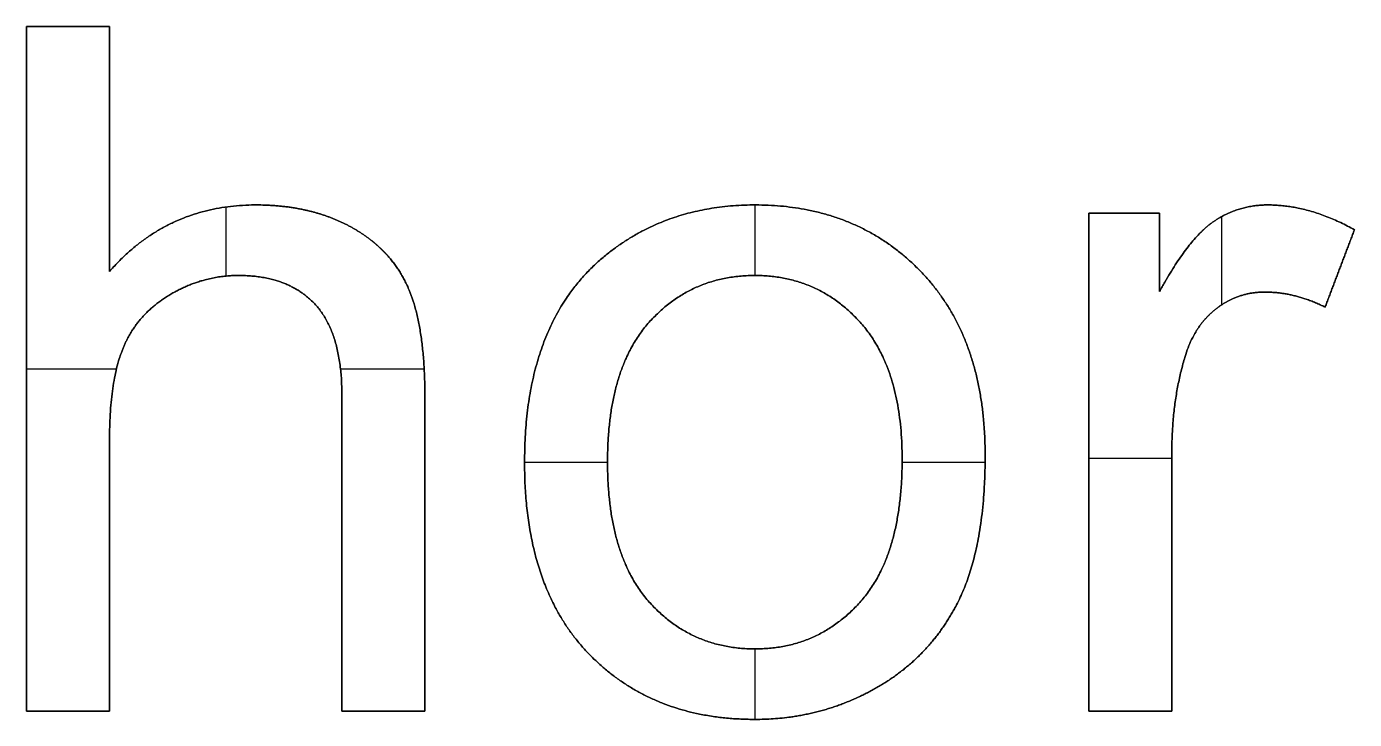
# Model space of a CAD drawing. Header units: millimetres. Extents: x -2413 to 2045, y 155 to 1956.
# Drawn here: x -635.1 to -442.4, y 891.4 to 992 of the extents above; entities that cross this region are included whole.
import ezdxf

# ---------------------------------------------------------------- set-up
doc = ezdxf.new("R2010")
doc.units = ezdxf.units.MM
doc.header["$MEASUREMENT"] = 0
doc.layers.add('Default', color=18, linetype='Continuous', true_color=0x000000)

msp = doc.modelspace()

# ---------------------------------------------------------------- linework, layer by layer
at = {"layer": 'Default'}
for p, q in [((-635.13, 992.02, 1), (-635.13, 992.02)), ((-629.11, 992.02), (-629.11, 992.02, 1)), ((-623.08, 992.02, 1), (-623.08, 992.02)), ((-623.08, 974.25), (-623.08, 974.25, 1)), ((-606.21, 965.82), (-606.21, 955.79)), ((-606.21, 965.82, 1), (-606.21, 955.79, 1)), ((-601.83, 966.12), (-601.83, 966.12, 1)), ((-529.41, 966.12), (-529.41, 955.88)), ((-529.41, 966.12, 1), (-529.41, 955.88, 1)), ((-529.37, 966.12), (-529.37, 966.12, 1)), ((-454.98, 966.12), (-454.98, 966.12, 1)), ((-480.91, 964.91, 1), (-480.91, 964.91)), ((-475.79, 964.91), (-475.79, 964.91, 1)), ((-470.67, 964.91, 1), (-470.67, 964.91)), ((-461.64, 964.43), (-461.64, 951.61)), ((-461.64, 964.43, 1), (-461.64, 951.61, 1)), ((-588.13, 962.97), (-588.13, 962.97, 1)), ((-462.86, 963.67), (-462.86, 963.67, 1)), ((-442.36, 962.51, 1), (-442.36, 962.51)), ((-551.82, 958.17), (-551.82, 958.17, 1)), ((-470.67, 959.23), (-470.67, 959.23, 1)), ((-623.08, 956.47, 1), (-623.08, 956.47)), ((-505.32, 956.46), (-505.32, 956.46, 1)), ((-444.49, 956.9), (-444.49, 956.9, 1)), ((-604.31, 955.88), (-604.31, 955.88, 1)), ((-579.81, 954.27), (-579.81, 954.27, 1)), ((-529.37, 955.88), (-529.37, 955.88, 1)), ((-614.36, 953.06), (-614.36, 953.06, 1)), ((-470.67, 953.54, 1), (-470.67, 953.54)), ((-455.38, 953.47), (-455.38, 953.47, 1)), ((-593.25, 951.7), (-593.25, 951.7, 1)), ((-462.4, 951.07), (-462.4, 951.07, 1)), ((-446.62, 951.28, 1), (-446.62, 951.28)), ((-544.7, 949.14), (-544.7, 949.14, 1)), ((-514.14, 949.11), (-514.14, 949.11, 1)), ((-621.08, 945.42), (-621.08, 945.42, 1)), ((-466.85, 944.41), (-466.85, 944.41, 1)), ((-635.13, 942.32), (-622.07, 942.32)), ((-635.13, 942.32), (-635.13, 942.32, 1)), ((-635.13, 942.32, 1), (-622.07, 942.32, 1)), ((-589.56, 942.32), (-577.41, 942.32)), ((-589.56, 942.32, 1), (-577.41, 942.32, 1)), ((-589.35, 938.35), (-589.35, 938.35, 1)), ((-577.3, 938.17), (-577.3, 938.17, 1)), ((-623.08, 932.1), (-623.08, 932.1, 1)), ((-508.02, 929.2), (-508.02, 929.2, 1)), ((-495.97, 929.78), (-495.97, 929.78, 1)), ((-480.91, 929.37), (-468.87, 929.37)), ((-480.91, 929.37, 1), (-468.87, 929.37, 1)), ((-468.87, 930.21), (-468.87, 930.21, 1)), ((-562.84, 928.77), (-562.84, 928.77, 1)), ((-562.84, 928.77), (-550.79, 928.77)), ((-562.84, 928.77, 1), (-550.79, 928.77, 1)), ((-550.79, 928.81), (-550.79, 928.81, 1)), ((-508.02, 928.77), (-495.98, 928.77)), ((-508.02, 928.77, 1), (-495.98, 928.77, 1)), ((-480.91, 928.77), (-480.91, 928.77, 1)), ((-544.7, 908.43), (-544.7, 908.43, 1)), ((-514.11, 908.46), (-514.11, 908.46, 1)), ((-500.11, 908.08), (-500.11, 908.08, 1)), ((-553.6, 901.04), (-553.6, 901.04, 1)), ((-529.41, 901.66), (-529.41, 891.42)), ((-529.41, 901.66, 1), (-529.41, 891.42, 1)), ((-529.37, 901.66), (-529.37, 901.66, 1)), ((-512.14, 895.79), (-512.14, 895.79, 1)), ((-635.13, 892.63), (-635.13, 892.63, 1)), ((-629.11, 892.63), (-629.11, 892.63, 1)), ((-623.08, 892.63, 1), (-623.08, 892.63)), ((-589.35, 892.63, 1), (-589.35, 892.63)), ((-583.32, 892.63), (-583.32, 892.63, 1)), ((-577.3, 892.63, 1), (-577.3, 892.63)), ((-480.91, 892.63), (-480.91, 892.63, 1)), ((-474.89, 892.63), (-474.89, 892.63, 1)), ((-468.87, 892.63, 1), (-468.87, 892.63)), ((-529.37, 891.42), (-529.37, 891.42, 1))]:
    msp.add_line(p, q, dxfattribs=at)
for points in [[(-635.13, 892.63), (-635.13, 942.32), (-635.13, 992.02)], [(-635.13, 992.02), (-629.11, 992.02), (-623.08, 992.02)], [(-635.13, 892.63, 1), (-635.13, 942.32, 1), (-635.13, 992.02, 1)], [(-635.13, 992.02, 1), (-629.11, 992.02, 1), (-623.08, 992.02, 1)], [(-635.13, 992.02, 0.5), (-635.13, 942.32, 0.5), (-635.13, 892.63, 0.5)], [(-623.08, 992.02, 0.5), (-629.11, 992.02, 0.5), (-635.13, 992.02, 0.5)], [(-623.08, 992.02), (-623.08, 974.25), (-623.08, 956.47)], [(-623.08, 992.02, 1), (-623.08, 974.25, 1), (-623.08, 956.47, 1)], [(-623.08, 956.47, 0.5), (-623.08, 974.25, 0.5), (-623.08, 992.02, 0.5)], [(-480.91, 892.63), (-480.91, 928.77), (-480.91, 964.91)], [(-480.91, 964.91), (-475.79, 964.91), (-470.67, 964.91)], [(-480.91, 892.63, 1), (-480.91, 928.77, 1), (-480.91, 964.91, 1)], [(-480.91, 964.91, 1), (-475.79, 964.91, 1), (-470.67, 964.91, 1)], [(-480.91, 964.91, 0.5), (-480.91, 928.77, 0.5), (-480.91, 892.63, 0.5)], [(-470.67, 964.91, 0.5), (-475.79, 964.91, 0.5), (-480.91, 964.91, 0.5)], [(-470.67, 964.91), (-470.67, 959.23), (-470.67, 953.54)], [(-470.67, 964.91, 1), (-470.67, 959.23, 1), (-470.67, 953.54, 1)], [(-470.67, 953.54, 0.5), (-470.67, 959.23, 0.5), (-470.67, 964.91, 0.5)], [(-442.36, 962.51), (-444.49, 956.9), (-446.62, 951.28)], [(-442.36, 962.51, 1), (-444.49, 956.9, 1), (-446.62, 951.28, 1)], [(-446.62, 951.28, 0.5), (-444.49, 956.9, 0.5), (-442.36, 962.51, 0.5)], [(-623.08, 892.63), (-629.11, 892.63), (-635.13, 892.63)], [(-623.08, 892.63, 1), (-629.11, 892.63, 1), (-635.13, 892.63, 1)], [(-635.13, 892.63, 0.5), (-629.11, 892.63, 0.5), (-623.08, 892.63, 0.5)], [(-577.3, 892.63), (-583.32, 892.63), (-589.35, 892.63)], [(-577.3, 892.63, 1), (-583.32, 892.63, 1), (-589.35, 892.63, 1)], [(-589.35, 892.63, 0.5), (-583.32, 892.63, 0.5), (-577.3, 892.63, 0.5)], [(-468.87, 892.63), (-474.89, 892.63), (-480.91, 892.63)], [(-468.87, 892.63, 1), (-474.89, 892.63, 1), (-480.91, 892.63, 1)], [(-480.91, 892.63, 0.5), (-474.89, 892.63, 0.5), (-468.87, 892.63, 0.5)]]:
    msp.add_open_spline(points, degree=2, dxfattribs=at)
for points, knots in [([(-623.08, 956.47), (-614.66, 966.12), (-601.83, 966.12), (-593.94, 966.12), (-588.13, 962.97), (-582.32, 959.82), (-579.81, 954.27), (-577.3, 948.72), (-577.3, 938.17), (-577.3, 915.4), (-577.3, 892.63)], [3, 3, 3, 4, 4, 5, 5, 6, 6, 7, 7, 8, 8, 8]), ([(-623.08, 956.47, 1), (-614.66, 966.12, 1), (-601.83, 966.12, 1), (-593.94, 966.12, 1), (-588.13, 962.97, 1), (-582.32, 959.82, 1), (-579.81, 954.27, 1), (-577.3, 948.72, 1), (-577.3, 938.17, 1), (-577.3, 915.4, 1), (-577.3, 892.63, 1)], [3, 3, 3, 4, 4, 5, 5, 6, 6, 7, 7, 8, 8, 8]), ([(-577.3, 892.63, 0.5), (-577.3, 915.4, 0.5), (-577.3, 938.17, 0.5), (-577.3, 948.72, 0.5), (-579.81, 954.27, 0.5), (-582.32, 959.82, 0.5), (-588.13, 962.97, 0.5), (-593.94, 966.12, 0.5), (-601.83, 966.12, 0.5), (-614.66, 966.12, 0.5), (-623.08, 956.47, 0.5)], [-8, -8, -8, -7, -7, -6, -6, -5, -5, -4, -4, -3, -3, -3]), ([(-562.84, 928.77), (-562.84, 948.62), (-551.82, 958.17), (-542.61, 966.12), (-529.37, 966.12), (-514.66, 966.12), (-505.32, 956.46), (-495.97, 946.8), (-495.97, 929.78), (-495.97, 915.99), (-500.11, 908.08), (-504.24, 900.16), (-512.14, 895.79), (-520.03, 891.42), (-529.37, 891.42), (-544.36, 891.42), (-553.6, 901.04), (-562.84, 910.67), (-562.84, 928.77)], [0, 0, 0, 1, 1, 2, 2, 3, 3, 4, 4, 5, 5, 6, 6, 7, 7, 8, 8, 9, 9, 9]), ([(-562.84, 928.77, 1), (-562.84, 948.62, 1), (-551.82, 958.17, 1), (-542.61, 966.12, 1), (-529.37, 966.12, 1), (-514.66, 966.12, 1), (-505.32, 956.46, 1), (-495.97, 946.8, 1), (-495.97, 929.78, 1), (-495.97, 915.99, 1), (-500.11, 908.08, 1), (-504.24, 900.16, 1), (-512.14, 895.79, 1), (-520.03, 891.42, 1), (-529.37, 891.42, 1), (-544.36, 891.42, 1), (-553.6, 901.04, 1), (-562.84, 910.67, 1), (-562.84, 928.77, 1)], [0, 0, 0, 1, 1, 2, 2, 3, 3, 4, 4, 5, 5, 6, 6, 7, 7, 8, 8, 9, 9, 9]), ([(-562.84, 928.77, 0.5), (-562.84, 910.67, 0.5), (-553.6, 901.04, 0.5), (-544.36, 891.42, 0.5), (-529.37, 891.42, 0.5), (-520.03, 891.42, 0.5), (-512.14, 895.79, 0.5), (-504.24, 900.16, 0.5), (-500.11, 908.08, 0.5), (-495.97, 915.99, 0.5), (-495.97, 929.78, 0.5), (-495.97, 946.8, 0.5), (-505.32, 956.46, 0.5), (-514.66, 966.12, 0.5), (-529.37, 966.12, 0.5), (-542.61, 966.12, 0.5), (-551.82, 958.17, 0.5), (-562.84, 948.62, 0.5), (-562.84, 928.77, 0.5)], [-9, -9, -9, -8, -8, -7, -7, -6, -6, -5, -5, -4, -4, -3, -3, -2, -2, -1, -1, 0, 0, 0]), ([(-470.67, 953.54), (-466.45, 961.22), (-462.86, 963.67), (-459.28, 966.12), (-454.98, 966.12), (-448.77, 966.12), (-442.36, 962.51)], [3, 3, 3, 4, 4, 5, 5, 6, 6, 6]), ([(-470.67, 953.54, 1), (-466.45, 961.22, 1), (-462.86, 963.67, 1), (-459.28, 966.12, 1), (-454.98, 966.12, 1), (-448.77, 966.12, 1), (-442.36, 962.51, 1)], [3, 3, 3, 4, 4, 5, 5, 6, 6, 6]), ([(-442.36, 962.51, 0.5), (-448.77, 966.12, 0.5), (-454.98, 966.12, 0.5), (-459.28, 966.12, 0.5), (-462.86, 963.67, 0.5), (-466.45, 961.22, 0.5), (-470.67, 953.54, 0.5)], [-6, -6, -6, -5, -5, -4, -4, -3, -3, -3]), ([(-589.35, 892.63), (-589.35, 915.49), (-589.35, 938.35), (-589.35, 947.52), (-593.25, 951.7), (-597.16, 955.88), (-604.31, 955.88), (-609.65, 955.88), (-614.36, 953.06), (-619.07, 950.24), (-621.08, 945.42), (-623.08, 940.59), (-623.08, 932.1), (-623.08, 912.36), (-623.08, 892.63)], [9, 9, 9, 10, 10, 11, 11, 12, 12, 13, 13, 14, 14, 15, 15, 16, 16, 16]), ([(-589.35, 892.63, 1), (-589.35, 915.49, 1), (-589.35, 938.35, 1), (-589.35, 947.52, 1), (-593.25, 951.7, 1), (-597.16, 955.88, 1), (-604.31, 955.88, 1), (-609.65, 955.88, 1), (-614.36, 953.06, 1), (-619.07, 950.24, 1), (-621.08, 945.42, 1), (-623.08, 940.59, 1), (-623.08, 932.1, 1), (-623.08, 912.36, 1), (-623.08, 892.63, 1)], [9, 9, 9, 10, 10, 11, 11, 12, 12, 13, 13, 14, 14, 15, 15, 16, 16, 16]), ([(-623.08, 892.63, 0.5), (-623.08, 912.36, 0.5), (-623.08, 932.1, 0.5), (-623.08, 940.59, 0.5), (-621.08, 945.42, 0.5), (-619.07, 950.24, 0.5), (-614.36, 953.06, 0.5), (-609.65, 955.88, 0.5), (-604.31, 955.88, 0.5), (-597.16, 955.88, 0.5), (-593.25, 951.7, 0.5), (-589.35, 947.52, 0.5), (-589.35, 938.35, 0.5), (-589.35, 915.49, 0.5), (-589.35, 892.63, 0.5)], [-16, -16, -16, -15, -15, -14, -14, -13, -13, -12, -12, -11, -11, -10, -10, -9, -9, -9]), ([(-550.79, 928.81), (-550.79, 942.41), (-544.7, 949.14), (-538.61, 955.88), (-529.37, 955.88), (-520.27, 955.88), (-514.14, 949.11), (-508.02, 942.34), (-508.02, 929.2), (-508.02, 915.26), (-514.11, 908.46), (-520.2, 901.66), (-529.37, 901.66), (-538.61, 901.66), (-544.7, 908.43), (-550.79, 915.2), (-550.79, 928.81)], [-8, -8, -8, -7, -7, -6, -6, -5, -5, -4, -4, -3, -3, -2, -2, -1, -1, 0, 0, 0]), ([(-550.79, 928.81, 1), (-550.79, 915.2, 1), (-544.7, 908.43, 1), (-538.61, 901.66, 1), (-529.37, 901.66, 1), (-520.2, 901.66, 1), (-514.11, 908.46, 1), (-508.02, 915.26, 1), (-508.02, 929.2, 1), (-508.02, 942.34, 1), (-514.14, 949.11, 1), (-520.27, 955.88, 1), (-529.37, 955.88, 1), (-538.61, 955.88, 1), (-544.7, 949.14, 1), (-550.79, 942.41, 1), (-550.79, 928.81, 1)], [0, 0, 0, 1, 1, 2, 2, 3, 3, 4, 4, 5, 5, 6, 6, 7, 7, 8, 8, 8]), ([(-550.79, 928.81, 0.5), (-550.79, 942.41, 0.5), (-544.7, 949.14, 0.5), (-538.61, 955.88, 0.5), (-529.37, 955.88, 0.5), (-520.27, 955.88, 0.5), (-514.14, 949.11, 0.5), (-508.02, 942.34, 0.5), (-508.02, 929.2, 0.5), (-508.02, 915.26, 0.5), (-514.11, 908.46, 0.5), (-520.2, 901.66, 0.5), (-529.37, 901.66, 0.5), (-538.61, 901.66, 0.5), (-544.7, 908.43, 0.5), (-550.79, 915.2, 0.5), (-550.79, 928.81, 0.5)], [-8, -8, -8, -7, -7, -6, -6, -5, -5, -4, -4, -3, -3, -2, -2, -1, -1, 0, 0, 0]), ([(-446.62, 951.28), (-451, 953.47), (-455.38, 953.47), (-459.28, 953.47), (-462.4, 951.07), (-465.51, 948.67), (-466.85, 944.41), (-468.87, 937.92), (-468.87, 930.21), (-468.87, 911.42), (-468.87, 892.63)], [7, 7, 7, 8, 8, 9, 9, 10, 10, 11, 11, 12, 12, 12]), ([(-446.62, 951.28, 1), (-451, 953.47, 1), (-455.38, 953.47, 1), (-459.28, 953.47, 1), (-462.4, 951.07, 1), (-465.51, 948.67, 1), (-466.85, 944.41, 1), (-468.87, 937.92, 1), (-468.87, 930.21, 1), (-468.87, 911.42, 1), (-468.87, 892.63, 1)], [7, 7, 7, 8, 8, 9, 9, 10, 10, 11, 11, 12, 12, 12]), ([(-468.87, 892.63, 0.5), (-468.87, 911.42, 0.5), (-468.87, 930.21, 0.5), (-468.87, 937.92, 0.5), (-466.85, 944.41, 0.5), (-465.51, 948.67, 0.5), (-462.4, 951.07, 0.5), (-459.28, 953.47, 0.5), (-455.38, 953.47, 0.5), (-451, 953.47, 0.5), (-446.62, 951.28, 0.5)], [-12, -12, -12, -11, -11, -10, -10, -9, -9, -8, -8, -7, -7, -7])]:
    msp.add_open_spline(points, degree=2, knots=knots, dxfattribs=at)

doc.saveas('drawing.dxf')
